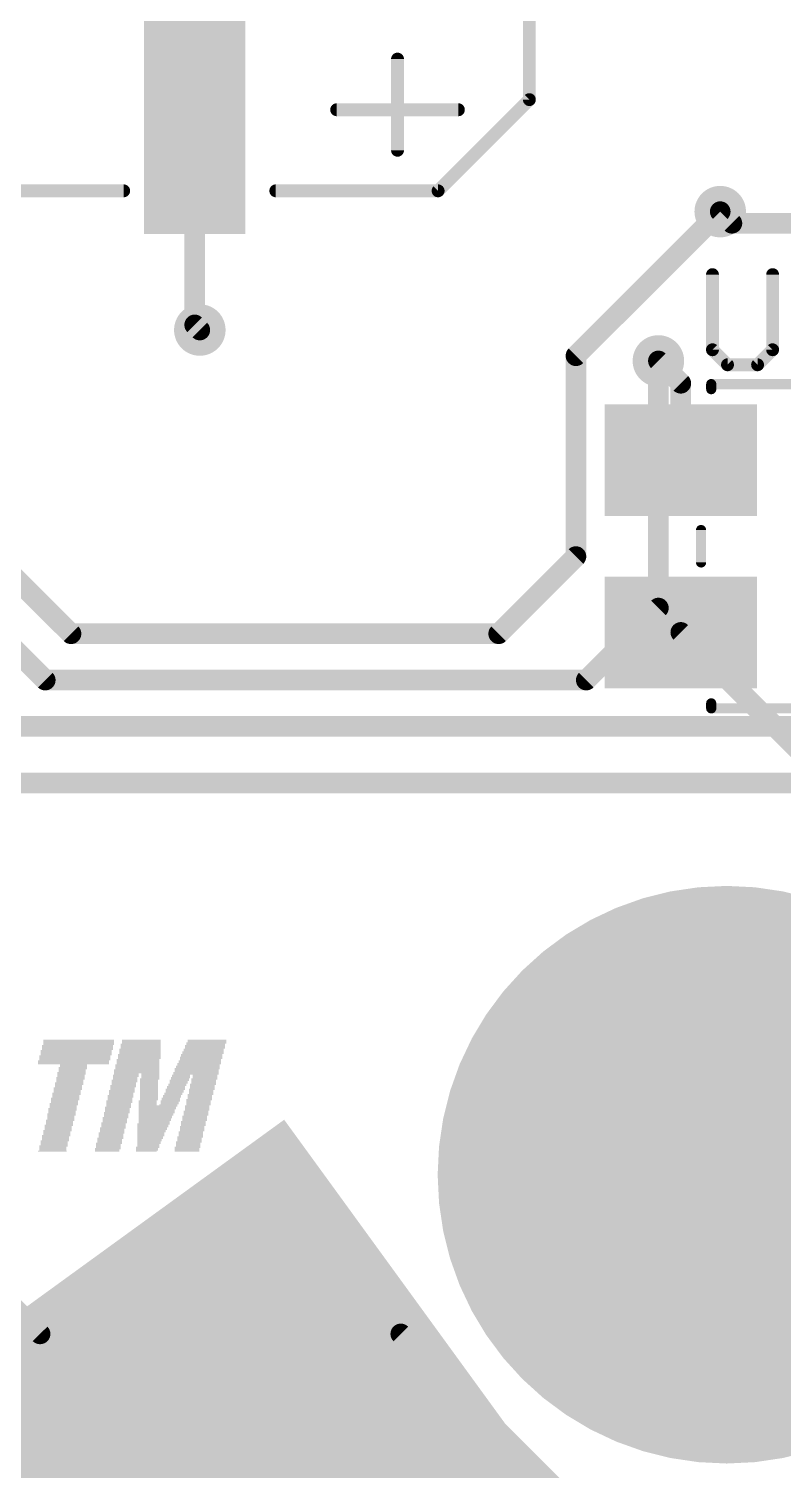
# Model space of a CAD drawing. Extents: x -0.2 to 82.8, y -0.2 to 76.
# Drawn here: x 50.08 to 57.52, y 29.08 to 43.31 of the extents above; entities that cross this region are included whole.
import ezdxf

# ---------------------------------------------------------------- set-up
doc = ezdxf.new("R2010")
doc.units = 0
for name, color, linetype in [('1', 22, 'CONTINUOUS'), ('16', 175, 'CONTINUOUS'), ('18', 82, 'CONTINUOUS'), ('20', 7, 'CONTINUOUS'), ('21', 253, 'CONTINUOUS'), ('25', 253, 'CONTINUOUS'), ('29', 253, 'CONTINUOUS'), ('31', 253, 'CONTINUOUS'), ('39', 22, 'CONTINUOUS')]:
    doc.layers.add(name, color=color, linetype=linetype)

# ---------------------------------------------------------------- blocks, each defined once
blk = doc.blocks.new('RECT')
blk.add_solid([(-0.5, -0.5), (0.5, -0.5), (-0.5, 0.5), (0.5, 0.5)])
blk = doc.blocks.new('ROUNDV')
at = {"const_width": 0.5}
blk.add_lwpolyline([(0, -0.25, 1), (0, 0.25, 1), (0, -0.25)], format="xyb", dxfattribs=at)

msp = doc.modelspace()

# ---------------------------------------------------------------- linework, layer by layer
at = {"layer": '1', "const_width": 0.2032}
for points in [[(51.7144, 42.7338), (51.7144, 40.386)], [(57.0112, 41.3884), (56.896, 41.5036)], [(59.5044, 41.3884), (57.0112, 41.3884)], [(51.7144, 40.386), (51.7652, 40.3352)], [(56.5072, 39.8096), (56.2864, 40.0304)], [(56.5072, 39.0516), (56.5072, 39.8096)], [(56.5072, 37.3516), (58.6544, 35.2044)]]:
    msp.add_lwpolyline(points, dxfattribs=at)
at = {"layer": '1', "const_width": 0.1016}
for points in [[(51.7652, 42.7338, 1), (51.6636, 42.7338)], [(56.9319, 41.5395, 1), (56.8601, 41.4677)], [(57.0112, 41.4392, 1), (57.0112, 41.3376)], [(56.9753, 41.3525, 1), (57.0471, 41.4243)], [(51.7503, 40.4219, 1), (51.6785, 40.3501)], [(51.6636, 40.386, 1), (51.7652, 40.386)], [(51.7293, 40.2993, 1), (51.8011, 40.3711)], [(56.3223, 40.0663, 1), (56.2505, 39.9945)], [(56.558, 39.8096, 1), (56.4564, 39.8096)], [(56.4713, 39.7737, 1), (56.5431, 39.8455)], [(56.4564, 39.0516, 1), (56.558, 39.0516)], [(56.5431, 37.3875, 1), (56.4713, 37.3157)]]:
    msp.add_lwpolyline(points, format="xyb", dxfattribs=at)
at = {"layer": '16', "const_width": 0.2032}
for points in [[(55.4736, 40.0812), (56.896, 41.5036)], [(55.4736, 38.1), (55.4736, 40.0812)], [(56.2864, 40.0304), (56.2864, 37.592)], [(49.4284, 38.4048), (50.4952, 37.338)], [(50.2412, 36.8808), (48.9712, 38.1508)], [(54.7116, 37.338), (55.4736, 38.1)], [(56.2864, 37.592), (55.5752, 36.8808)], [(50.4952, 37.338), (54.7116, 37.338)], [(55.5752, 36.8808), (50.2412, 36.8808)], [(49.9364, 36.4236), (58.928, 36.4236)], [(49.6824, 35.8648), (57.658, 35.8648)], [(48.8188, 31.8008), (50.1904, 30.4292)], [(50.1904, 30.4292), (53.7464, 30.4292)], [(55.626, 28.5496), (53.7464, 30.4292)]]:
    msp.add_lwpolyline(points, dxfattribs=at)
at = {"layer": '16', "const_width": 0.1016}
for points in [[(56.9319, 41.4677, 1), (56.8601, 41.5395)], [(55.5244, 40.0812, 1), (55.4228, 40.0812)], [(55.4377, 40.1171, 1), (55.5095, 40.0453)], [(56.3372, 40.0304, 1), (56.2356, 40.0304)], [(55.4228, 38.1, 1), (55.5244, 38.1)], [(55.5095, 38.0641, 1), (55.4377, 38.1359)], [(56.3223, 37.5561, 1), (56.2505, 37.6279)], [(56.2356, 37.592, 1), (56.3372, 37.592)], [(50.4952, 37.3888, 1), (50.4952, 37.2872)], [(50.4593, 37.3021, 1), (50.5311, 37.3739)], [(54.6757, 37.3739, 1), (54.7475, 37.3021)], [(54.7116, 37.2872, 1), (54.7116, 37.3888)], [(50.2412, 36.9316, 1), (50.2412, 36.83)], [(55.5752, 36.83, 1), (55.5752, 36.9316)], [(50.2053, 36.8449, 1), (50.2771, 36.9167)], [(55.5393, 36.9167, 1), (55.6111, 36.8449)], [(50.1904, 30.48, 1), (50.1904, 30.3784)], [(50.1545, 30.3933, 1), (50.2263, 30.4651)], [(53.7823, 30.4651, 1), (53.7105, 30.3933)], [(53.7464, 30.3784, 1), (53.7464, 30.48)]]:
    msp.add_lwpolyline(points, format="xyb", dxfattribs=at)
at = {"layer": '20', "const_width": 2.85}
msp.add_lwpolyline([(56.96, 30.575, 1), (56.96, 33.425, 1), (56.96, 30.575)], format="xyb", dxfattribs=at)
at = {"layer": '21'}
for points, const_width in [([(55.0144, 48.3088), (55.0144, 42.6088)], 0.127), ([(53.7144, 42.1088), (53.7144, 43.0088)], 0.127), ([(55.0144, 42.6088), (54.1144, 41.7088)], 0.127), ([(54.3144, 42.5088), (53.1144, 42.5088)], 0.127), ([(51.0144, 41.7088), (49.3144, 41.7088)], 0.127), ([(54.1144, 41.7088), (52.5144, 41.7088)], 0.127), ([(56.8072, 39.7516), (56.8072, 39.8016)], 0.1), ([(56.8072, 39.8016), (58.4072, 39.8016)], 0.1), ([(56.7072, 38.0416), (56.7072, 38.3616)], 0.1), ([(56.8072, 36.6016), (56.8072, 36.6516)], 0.1), ([(58.4072, 36.6016), (56.8072, 36.6016)], 0.1)]:
    msp.add_lwpolyline(points, dxfattribs=dict(at, const_width=const_width))
for points, const_width in [([(53.7462, 43.0088, 1), (53.6827, 43.0088)], 0.0635), ([(55.0369, 42.5863, 1), (54.9919, 42.6313)], 0.0635), ([(53.1144, 42.5406, 1), (53.1144, 42.477)], 0.0635), ([(54.3144, 42.477, 1), (54.3144, 42.5406)], 0.0635), ([(54.9826, 42.6088, 1), (55.0462, 42.6088)], 0.0635), ([(53.6827, 42.1088, 1), (53.7462, 42.1088)], 0.0635), ([(51.0144, 41.6771, 1), (51.0144, 41.7406)], 0.0635), ([(52.5144, 41.7406, 1), (52.5144, 41.6771)], 0.0635), ([(54.0919, 41.7313, 1), (54.1369, 41.6863)], 0.0635), ([(54.1144, 41.6771, 1), (54.1144, 41.7406)], 0.0635), ([(56.8322, 39.8016, 1), (56.7822, 39.8016)], 0.05), ([(56.8072, 39.8266, 1), (56.8072, 39.7766)], 0.05), ([(56.7822, 39.7516, 1), (56.8322, 39.7516)], 0.05), ([(56.7322, 38.3616, 1), (56.6822, 38.3616)], 0.05), ([(56.6822, 38.0416, 1), (56.7322, 38.0416)], 0.05), ([(56.8322, 36.6516, 1), (56.7822, 36.6516)], 0.05), ([(56.8072, 36.6266, 1), (56.8072, 36.5766)], 0.05), ([(56.7822, 36.6016, 1), (56.8322, 36.6016)], 0.05)]:
    msp.add_lwpolyline(points, format="xyb", dxfattribs=dict(at, const_width=const_width))
at = {"layer": '25', "const_width": 0.127}
for points in [[(56.8195, 40.8821), (56.8195, 40.1406)], [(57.4127, 40.1406), (57.4127, 40.8821)], [(56.8195, 40.1406), (56.9678, 39.9923)], [(57.2644, 39.9923), (57.4127, 40.1406)], [(56.9678, 39.9923), (57.2644, 39.9923)]]:
    msp.add_lwpolyline(points, dxfattribs=at)
at = {"layer": '25', "const_width": 0.0635}
for points in [[(56.8513, 40.8821, 1), (56.7878, 40.8821)], [(57.4444, 40.8821, 1), (57.3809, 40.8821)], [(56.842, 40.163, 1), (56.797, 40.1181)], [(56.7878, 40.1406, 1), (56.8513, 40.1406)], [(57.3809, 40.1406, 1), (57.4444, 40.1406)], [(57.4351, 40.1181, 1), (57.3902, 40.163)], [(56.9678, 40.0241, 1), (56.9678, 39.9605)], [(56.9453, 39.9698, 1), (56.9902, 40.0148)], [(57.2419, 40.0148, 1), (57.2868, 39.9698)], [(57.2644, 39.9605, 1), (57.2644, 40.0241)]]:
    msp.add_lwpolyline(points, format="xyb", dxfattribs=at)

# ---------------------------------------------------------------- block references
at = {"layer": '1', "xscale": 0.9, "yscale": 2.8, "rotation": 180}
msp.add_blockref('RECT', (51.7144, 42.7338), dxfattribs=at)
at = {"layer": '1', "yscale": 1.4, "rotation": 270}
for p in [(56.5072, 39.0516), (56.5072, 37.3516)]:
    msp.add_blockref('RECT', p, dxfattribs=at)
at = {"layer": '18', "xscale": 0.508, "yscale": 0.508}
for p in [(56.896, 41.5036), (56.896, 41.5036), (56.896, 41.5036), (56.896, 41.5036), (51.7652, 40.3352), (51.7652, 40.3352), (51.7652, 40.3352), (51.7652, 40.3352), (56.2864, 40.0304), (56.2864, 40.0304), (56.2864, 40.0304), (56.2864, 40.0304)]:
    msp.add_blockref('ROUNDV', p, dxfattribs=at)
at = {"layer": '21', "yscale": 0.0127}
for p, xscale in [((50.5714, 33.3248), 0.6985), ((50.5714, 33.3121), 0.6985), ((50.5714, 33.2994), 0.6985), ((50.5714, 33.2867), 0.6985), ((51.181, 33.2867), 0.3937), ((51.1874, 33.3248), 0.381), ((51.1874, 33.3121), 0.381), ((51.1874, 33.2994), 0.381), ((51.8287, 33.2994), 0.3937), ((51.8224, 33.2867), 0.381), ((51.8351, 33.3248), 0.381), ((51.8351, 33.3121), 0.381), ((50.5333, 33.1724), 0.6985), ((50.5333, 33.1597), 0.6985), ((50.5333, 33.147), 0.6985), ((50.5333, 33.1343), 0.6985), ((50.546, 33.2232), 0.6985), ((50.546, 33.2105), 0.6985), ((50.546, 33.1978), 0.6985), ((50.546, 33.1851), 0.6985), ((50.5587, 33.274), 0.6985), ((50.5587, 33.2613), 0.6985), ((50.5587, 33.2486), 0.6985), ((50.5587, 33.2359), 0.6985), ((51.1556, 33.1343), 0.4191), ((51.1683, 33.1851), 0.4191), ((51.1683, 33.1724), 0.4191), ((51.1683, 33.1597), 0.4191), ((51.1683, 33.147), 0.4191), ((51.1746, 33.2359), 0.4064), ((51.1746, 33.2232), 0.4064), ((51.1746, 33.2105), 0.4064), ((51.1746, 33.1978), 0.4064), ((51.181, 33.274), 0.3937), ((51.181, 33.2613), 0.3937), ((51.181, 33.2486), 0.3937), ((51.7779, 33.1597), 0.4191), ((51.7779, 33.147), 0.4191), ((51.7716, 33.1343), 0.4064), ((51.7843, 33.1851), 0.4064), ((51.7843, 33.1724), 0.4064), ((51.797, 33.2105), 0.4064), ((51.797, 33.1978), 0.4064), ((51.8033, 33.2359), 0.3937), ((51.8033, 33.2232), 0.3937), ((51.816, 33.274), 0.3937), ((51.816, 33.2613), 0.3937), ((51.816, 33.2486), 0.3937), ((50.5206, 33.1216), 0.6985), ((50.5206, 33.1089), 0.6985), ((50.5206, 33.0962), 0.6985), ((50.5016, 33.0073), 0.2794), ((50.5016, 32.9946), 0.2794), ((50.5079, 33.0327), 0.2667), ((50.5079, 33.02), 0.2667), ((50.5143, 33.0581), 0.2794), ((50.5143, 33.0454), 0.2794), ((50.5206, 33.0835), 0.2667), ((50.5206, 33.0708), 0.2667), ((51.1429, 33.0327), 0.4445), ((51.1429, 33.02), 0.4445), ((51.1429, 33.0073), 0.4445), ((51.0413, 32.9946), 0.2413), ((51.1493, 33.0835), 0.4318), ((51.1493, 33.0708), 0.4318), ((51.1493, 33.0581), 0.4318), ((51.1493, 33.0454), 0.4318), ((51.1556, 33.1216), 0.4191), ((51.1556, 33.1089), 0.4191), ((51.1556, 33.0962), 0.4191), ((51.2763, 32.9946), 0.1778), ((51.7271, 33.0073), 0.4445), ((51.7271, 32.9946), 0.4445), ((51.7398, 33.0454), 0.4445), ((51.7335, 33.0327), 0.4318), ((51.7335, 33.02), 0.4318), ((51.7462, 33.0708), 0.4318), ((51.7462, 33.0581), 0.4318), ((51.7525, 33.0835), 0.4191), ((51.7589, 33.0962), 0.4318), ((51.7652, 33.1216), 0.4191), ((51.7652, 33.1089), 0.4191), ((50.4635, 32.8549), 0.2794), ((50.4698, 32.8803), 0.2667), ((50.4698, 32.8676), 0.2667), ((50.4762, 32.9057), 0.2794), ((50.4762, 32.893), 0.2794), ((50.4888, 32.9565), 0.2794), ((50.4888, 32.9438), 0.2794), ((50.4825, 32.9311), 0.2667), ((50.4825, 32.9184), 0.2667), ((50.4952, 32.9819), 0.2667), ((50.4952, 32.9692), 0.2667), ((51.0096, 32.8803), 0.254), ((51.0096, 32.8676), 0.254), ((51.0032, 32.8549), 0.2413), ((51.0222, 32.9311), 0.254), ((51.0222, 32.9184), 0.254), ((51.0159, 32.9057), 0.2413), ((51.0159, 32.893), 0.2413), ((51.0286, 32.9565), 0.2413), ((51.0286, 32.9438), 0.2413), ((51.035, 32.9819), 0.254), ((51.035, 32.9692), 0.254), ((51.2699, 32.9438), 0.1905), ((51.2636, 32.9311), 0.1778), ((51.2636, 32.9184), 0.1778), ((51.2636, 32.9057), 0.1778), ((51.2636, 32.893), 0.1778), ((51.2636, 32.8803), 0.1778), ((51.2636, 32.8676), 0.1778), ((51.2636, 32.8549), 0.1778), ((51.2763, 32.9819), 0.1778), ((51.2763, 32.9692), 0.1778), ((51.2763, 32.9565), 0.1778), ((51.5303, 32.8676), 0.1778), ((51.5303, 32.8549), 0.1778), ((51.543, 32.893), 0.1778), ((51.543, 32.8803), 0.1778), ((51.562, 32.9311), 0.1905), ((51.5556, 32.9184), 0.1778), ((51.5556, 32.9057), 0.1778), ((51.5747, 32.9565), 0.1905), ((51.5684, 32.9438), 0.1778), ((51.5811, 32.9819), 0.1778), ((51.5811, 32.9692), 0.1778), ((51.797, 32.893), 0.254), ((51.7906, 32.8803), 0.2413), ((51.7906, 32.8676), 0.2413), ((51.7906, 32.8549), 0.2413), ((51.8097, 32.9438), 0.254), ((51.8033, 32.9311), 0.2413), ((51.8033, 32.9184), 0.2413), ((51.8033, 32.9057), 0.2413), ((51.816, 32.9819), 0.2413), ((51.816, 32.9692), 0.2413), ((51.816, 32.9565), 0.2413), ((50.4317, 32.7279), 0.2667), ((50.4317, 32.7152), 0.2667), ((50.4381, 32.7533), 0.2794), ((50.4381, 32.7406), 0.2794), ((50.4507, 32.8041), 0.2794), ((50.4507, 32.7914), 0.2794), ((50.4444, 32.7787), 0.2667), ((50.4444, 32.766), 0.2667), ((50.4571, 32.8295), 0.2667), ((50.4571, 32.8168), 0.2667), ((50.4635, 32.8422), 0.2794), ((50.9715, 32.7279), 0.254), ((50.9715, 32.7152), 0.254), ((50.9841, 32.7787), 0.254), ((50.9841, 32.766), 0.254), ((50.9778, 32.7533), 0.2413), ((50.9778, 32.7406), 0.2413), ((50.9905, 32.8041), 0.2413), ((50.9905, 32.7914), 0.2413), ((50.9969, 32.8295), 0.254), ((50.9969, 32.8168), 0.254), ((51.0032, 32.8422), 0.2413), ((51.2508, 32.7279), 0.1778), ((51.2508, 32.7152), 0.1778), ((51.2636, 32.8422), 0.1778), ((51.2636, 32.8295), 0.1778), ((51.2636, 32.8168), 0.1778), ((51.2636, 32.8041), 0.1778), ((51.2636, 32.7914), 0.1778), ((51.2636, 32.7787), 0.1778), ((51.2636, 32.766), 0.1778), ((51.2636, 32.7533), 0.1778), ((51.2636, 32.7406), 0.1778), ((51.4731, 32.7279), 0.1905), ((51.4668, 32.7152), 0.1778), ((51.4794, 32.7533), 0.1778), ((51.4794, 32.7406), 0.1778), ((51.4922, 32.7787), 0.1778), ((51.4922, 32.766), 0.1778), ((51.5049, 32.8041), 0.1778), ((51.5049, 32.7914), 0.1778), ((51.5239, 32.8422), 0.1905), ((51.5175, 32.8295), 0.1778), ((51.5175, 32.8168), 0.1778), ((51.7589, 32.7406), 0.254), ((51.7525, 32.7279), 0.2413), ((51.7525, 32.7152), 0.2413), ((51.7716, 32.7914), 0.254), ((51.7652, 32.7787), 0.2413), ((51.7652, 32.766), 0.2413), ((51.7652, 32.7533), 0.2413), ((51.7843, 32.8422), 0.254), ((51.7779, 32.8295), 0.2413), ((51.7779, 32.8168), 0.2413), ((51.7779, 32.8041), 0.2413), ((50.3936, 32.5755), 0.2667), ((50.4, 32.6009), 0.2794), ((50.4, 32.5882), 0.2794), ((50.4126, 32.6517), 0.2794), ((50.4126, 32.639), 0.2794), ((50.4063, 32.6263), 0.2667), ((50.4063, 32.6136), 0.2667), ((50.419, 32.6771), 0.2667), ((50.419, 32.6644), 0.2667), ((50.4254, 32.7025), 0.2794), ((50.4254, 32.6898), 0.2794), ((50.946, 32.6136), 0.254), ((50.9397, 32.6009), 0.2413), ((50.9397, 32.5882), 0.2413), ((50.9397, 32.5755), 0.2413), ((50.9524, 32.6517), 0.2413), ((50.9524, 32.639), 0.2413), ((50.9524, 32.6263), 0.2413), ((50.9588, 32.6644), 0.254), ((50.9651, 32.7025), 0.2413), ((50.9651, 32.6898), 0.2413), ((50.9651, 32.6771), 0.2413), ((51.2508, 32.7025), 0.1778), ((51.2508, 32.6898), 0.1778), ((51.3461, 32.6644), 0.3683), ((51.3461, 32.6517), 0.3683), ((51.3334, 32.6009), 0.3429), ((51.3334, 32.5882), 0.3429), ((51.327, 32.5755), 0.3302), ((51.3525, 32.6771), 0.381), ((51.3398, 32.639), 0.3556), ((51.3398, 32.6263), 0.3556), ((51.3398, 32.6136), 0.3556), ((51.4541, 32.6898), 0.1778), ((51.4668, 32.7025), 0.1778), ((51.7144, 32.5755), 0.2413), ((51.7271, 32.6263), 0.2413), ((51.7271, 32.6136), 0.2413), ((51.7271, 32.6009), 0.2413), ((51.7271, 32.5882), 0.2413), ((51.7398, 32.6771), 0.2413), ((51.7398, 32.6644), 0.2413), ((51.7398, 32.6517), 0.2413), ((51.7398, 32.639), 0.2413), ((51.7525, 32.7025), 0.2413), ((51.7525, 32.6898), 0.2413), ((50.3555, 32.4231), 0.2667), ((50.3619, 32.4358), 0.2794), ((50.3745, 32.4866), 0.2794), ((50.3682, 32.4739), 0.2667), ((50.3682, 32.4612), 0.2667), ((50.3682, 32.4485), 0.2667), ((50.3809, 32.5247), 0.2667), ((50.3809, 32.512), 0.2667), ((50.3809, 32.4993), 0.2667), ((50.3873, 32.5374), 0.2794), ((50.3936, 32.5628), 0.2667), ((50.3936, 32.5501), 0.2667), ((50.9079, 32.4612), 0.254), ((50.9016, 32.4485), 0.2413), ((50.9016, 32.4358), 0.2413), ((50.9016, 32.4231), 0.2413), ((50.9143, 32.4993), 0.2413), ((50.9143, 32.4866), 0.2413), ((50.9143, 32.4739), 0.2413), ((50.9207, 32.512), 0.254), ((50.9334, 32.5628), 0.254), ((50.927, 32.5501), 0.2413), ((50.927, 32.5374), 0.2413), ((50.927, 32.5247), 0.2413), ((51.2953, 32.4612), 0.2921), ((51.2953, 32.4485), 0.2921), ((51.2889, 32.4358), 0.2794), ((51.2889, 32.4231), 0.2794), ((51.308, 32.4993), 0.3175), ((51.3017, 32.4866), 0.3048), ((51.3017, 32.4739), 0.3048), ((51.327, 32.5628), 0.3302), ((51.3207, 32.5501), 0.3175), ((51.3207, 32.5374), 0.3175), ((51.3144, 32.5247), 0.3048), ((51.3144, 32.512), 0.3048), ((51.6763, 32.4231), 0.2413), ((51.689, 32.4739), 0.2413), ((51.689, 32.4612), 0.2413), ((51.689, 32.4485), 0.2413), ((51.689, 32.4358), 0.2413), ((51.7017, 32.5247), 0.2413), ((51.7017, 32.512), 0.2413), ((51.7017, 32.4993), 0.2413), ((51.7017, 32.4866), 0.2413), ((51.7144, 32.5628), 0.2413), ((51.7144, 32.5501), 0.2413), ((51.7144, 32.5374), 0.2413), ((50.3238, 32.2834), 0.2794), ((50.3364, 32.3342), 0.2794), ((50.3301, 32.3215), 0.2667), ((50.3301, 32.3088), 0.2667), ((50.3301, 32.2961), 0.2667), ((50.3428, 32.3723), 0.2667), ((50.3428, 32.3596), 0.2667), ((50.3428, 32.3469), 0.2667), ((50.3492, 32.385), 0.2794), ((50.3555, 32.4104), 0.2667), ((50.3555, 32.3977), 0.2667), ((50.8698, 32.3088), 0.254), ((50.8635, 32.2961), 0.2413), ((50.8635, 32.2834), 0.2413), ((50.8762, 32.3469), 0.2413), ((50.8762, 32.3342), 0.2413), ((50.8762, 32.3215), 0.2413), ((50.8826, 32.3596), 0.254), ((50.8953, 32.4104), 0.254), ((50.8889, 32.3977), 0.2413), ((50.8889, 32.385), 0.2413), ((50.8889, 32.3723), 0.2413), ((51.2572, 32.2961), 0.2159), ((51.2572, 32.2834), 0.2159), ((51.2826, 32.4104), 0.2667), ((51.2826, 32.3977), 0.2667), ((51.2826, 32.385), 0.2667), ((51.2763, 32.3723), 0.254), ((51.2763, 32.3596), 0.254), ((51.2699, 32.3469), 0.2413), ((51.2699, 32.3342), 0.2413), ((51.2636, 32.3215), 0.2286), ((51.2636, 32.3088), 0.2286), ((51.6573, 32.3215), 0.254), ((51.6509, 32.3088), 0.2413), ((51.6509, 32.2961), 0.2413), ((51.6509, 32.2834), 0.2413), ((51.67, 32.3723), 0.254), ((51.6636, 32.3596), 0.2413), ((51.6636, 32.3469), 0.2413), ((51.6636, 32.3342), 0.2413), ((51.6763, 32.4104), 0.2413), ((51.6763, 32.3977), 0.2413), ((51.6763, 32.385), 0.2413), ((50.3111, 32.2326), 0.2794), ((50.3174, 32.2707), 0.2667), ((50.3174, 32.258), 0.2667), ((50.3174, 32.2453), 0.2667), ((50.8572, 32.258), 0.254), ((50.8508, 32.2453), 0.2413), ((50.8508, 32.2326), 0.2413), ((50.8635, 32.2707), 0.2413), ((51.2508, 32.2707), 0.2286), ((51.2445, 32.258), 0.2159), ((51.2445, 32.2453), 0.2159), ((51.2382, 32.2326), 0.2032), ((51.6382, 32.258), 0.2413), ((51.6382, 32.2453), 0.2413), ((51.6382, 32.2326), 0.2413), ((51.6446, 32.2707), 0.254)]:
    msp.add_blockref('RECT', p, dxfattribs=dict(at, xscale=xscale))
at = {"layer": '29'}
for p, xscale, yscale, rotation in [((51.7144, 42.7338), 1.0016, 2.9016, 180), ((56.5072, 39.0516), 1.1016, 1.5016, 270), ((56.5072, 37.3516), 1.1016, 1.5016, 270)]:
    msp.add_blockref('RECT', p, dxfattribs=dict(at, xscale=xscale, yscale=yscale, rotation=rotation))
at = {"layer": '31', "xscale": 0.9, "yscale": 2.8, "rotation": 180}
msp.add_blockref('RECT', (51.7144, 42.7338), dxfattribs=at)
at = {"layer": '31', "yscale": 1.4, "rotation": 270}
for p in [(56.5072, 39.0516), (56.5072, 37.3516)]:
    msp.add_blockref('RECT', p, dxfattribs=at)
at = {"layer": '39', "xscale": 7.872, "yscale": 6.604, "rotation": 36}
msp.add_blockref('RECT', (51.3533, 27.5577), dxfattribs=at)

doc.saveas('drawing.dxf')
